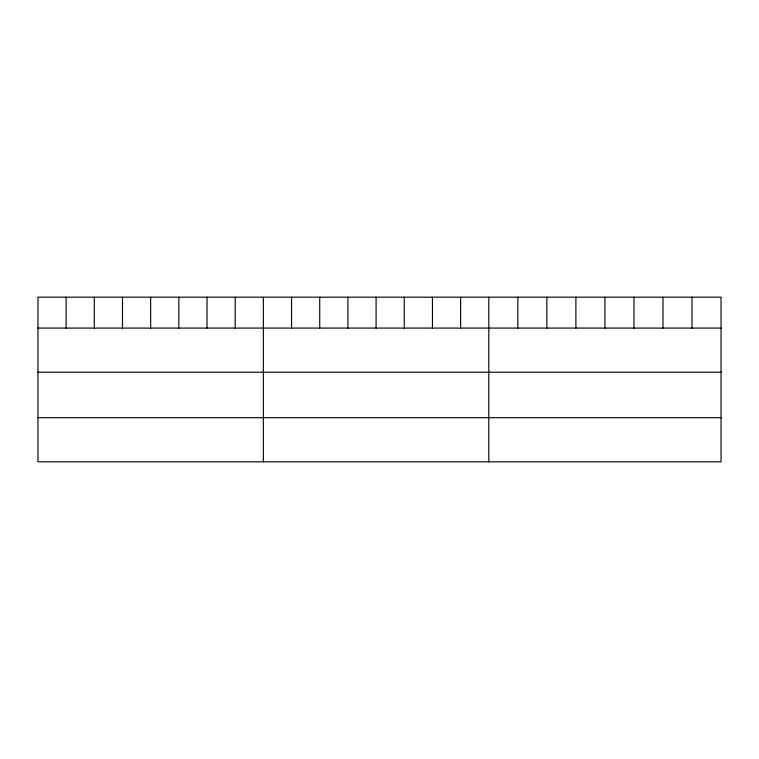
<?xml version="1.0" encoding="UTF-8"?>
<svg xmlns="http://www.w3.org/2000/svg" width="759" height="759" viewBox="0 0 759 759"><rect width="100%" height="100%" fill="white"/><g stroke="black" fill="none" stroke-linecap="round" stroke-linejoin="round"><path stroke-width="1.14" d="M721.05 328.078L721.05 461.823L37.95 461.823L37.95 297.177L721.05 297.177L721.05 328.078L37.95 328.078M37.95 372.214L721.05 372.214M37.95 417.687L721.05 417.687M692.018 297.177L692.018 328.078M662.986 297.177L662.986 328.078M633.955 297.177L633.955 328.078M604.923 297.177L604.923 328.078M575.891 297.177L575.891 328.078M546.859 297.177L546.859 328.078M517.828 297.177L517.828 328.078M488.796 297.177L488.796 461.823M460.618 297.177L460.618 328.078M432.44 297.177L432.44 328.078M404.262 297.177L404.262 328.078M376.084 297.177L376.084 328.078M347.907 297.177L347.907 328.078M319.729 297.177L319.729 328.078M291.551 297.177L291.551 328.078M263.373 297.177L263.373 461.823M235.195 297.177L235.195 328.078M207.017 297.177L207.017 328.078M178.839 297.177L178.839 328.078M150.662 297.177L150.662 328.078M122.484 297.177L122.484 328.078M94.306 297.177L94.306 328.078M66.128 297.177L66.128 328.078"/></g></svg>
